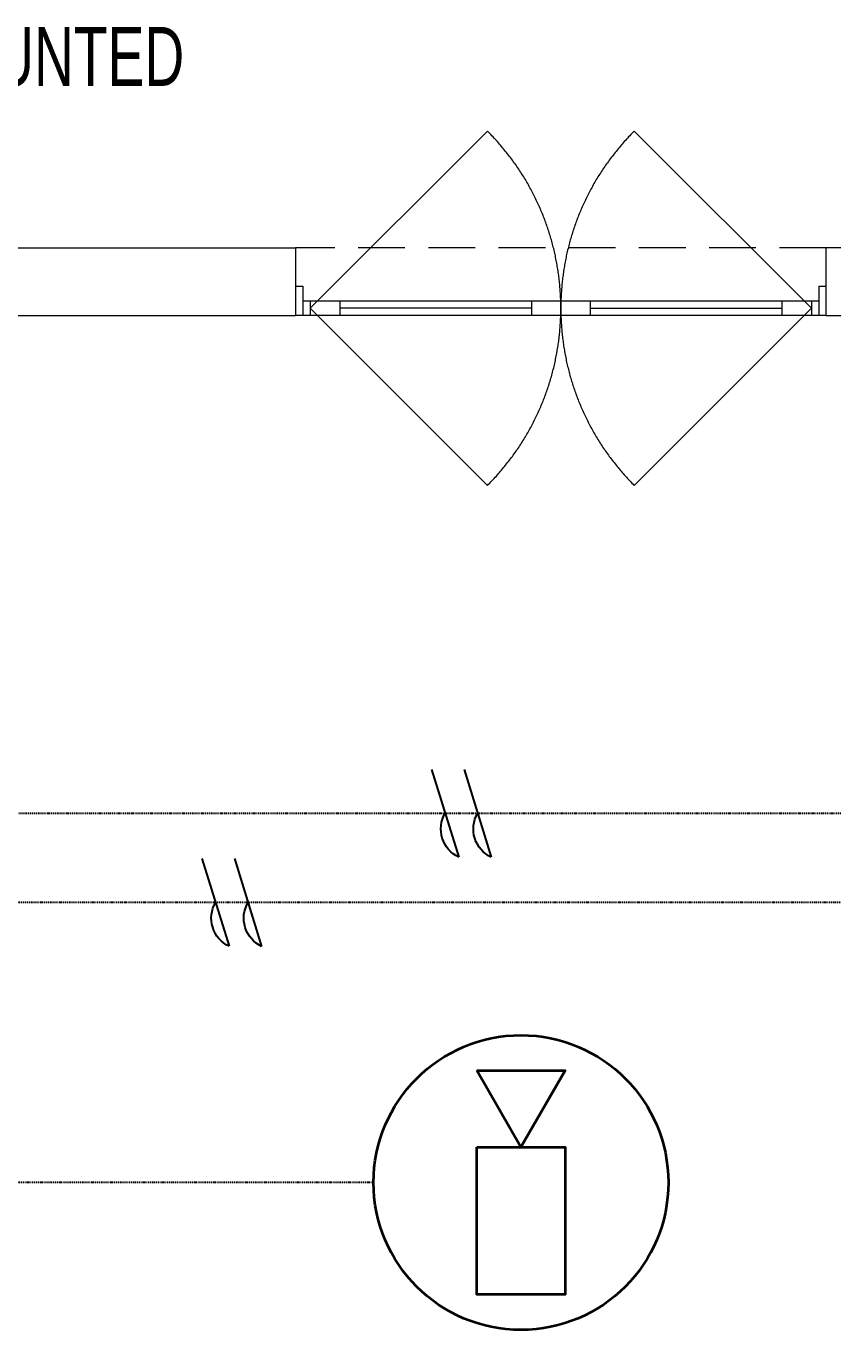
# Model space of a CAD drawing. Header units: inches. Extents: x -12418 to 57169, y -29325 to 19878.
# Drawn here: x 42504 to 45241, y 5131 to 9555 of the extents above; entities that cross this region are included whole.
import ezdxf
from ezdxf import colors
from ezdxf.entities.mleader import LeaderData, LeaderLine
from ezdxf.math import Vec2, Vec3

# ---------------------------------------------------------------- set-up
doc = ezdxf.new("R2010")
doc.units = ezdxf.units.IN
doc.header["$LTSCALE"] = 25
doc.header["$MEASUREMENT"] = 0
for name, pattern in [('00-Ground Floor$0$DASHED', [0.75, 0.5, -0.25]), ('00-Ground Floor$0$HIDDEN', [9.525, 6.35, -3.175]), ('DASHDOT', [25.4, 12.7, -6.35, 0, -6.35])]:
    doc.linetypes.add(name, pattern=pattern)
doc.layers.get('0').update_dxf_attribs({"color": 8})
doc.layers.add('0 @ 50', color=8, linetype='Continuous')
doc.layers.add('T-WIRE', color=140, linetype='Continuous')
for name, color, linetype, lineweight in [('00-Ground Floor$0$Aluminum', 251, 'Continuous', 5), ('00-Ground Floor$0$Proj', 251, 'Continuous', 5), ('00-Ground Floor$0$Walls', 251, 'Continuous', 5), ('E-LITE-CLNG-CNDT', 6, 'DASHDOT', 35), ('T-DATA-CLNG-COND', 51, 'DASHDOT', 25), ('T-DATA-TEXT', 2, 'Continuous', 25), ('T-SERT-CLNG @ 100', 60, 'Continuous', 35)]:
    doc.layers.add(name, color=color, linetype=linetype, lineweight=lineweight)
doc.styles.add('DC_Elc_Romans', font='elc_romans.shx', dxfattribs={"width": 0.7})

# ---------------------------------------------------------------- blocks, each defined once
blk = doc.blocks.new('00-Ground Floor')
at = {"layer": '00-Ground Floor$0$Aluminum', "linetype": '00-Ground Floor$0$DASHED', "ltscale": 300}
for p, q in [((43467.9, 8597.6, 0), (44069, 9198.6, 0)), ((45167.9, 8597.6, 0), (44566.9, 9198.6, 0)), ((43467.9, 8597.6, 0), (44069, 7996.5, 0)), ((45167.9, 8597.6, 0), (44566.9, 7996.5, 0))]:
    blk.add_line(p, q, dxfattribs=at)
at = {"layer": '00-Ground Floor$0$Aluminum'}
for p, q in [((43417.9, 8672.6, 0), (43442.9, 8672.6, 0)), ((43442.9, 8672.6, 0), (43442.9, 8572.6, 0)), ((45192.9, 8672.6, 0), (45192.9, 8572.6, 0)), ((45192.9, 8672.6, 0), (45217.9, 8672.6, 0)), ((43442.9, 8622.6, 0), (45192.9, 8622.6, 0)), ((43467.9, 8622.6, 0), (43467.9, 8572.6, 0)), ((43567.9, 8622.6, 0), (43567.9, 8572.6, 0)), ((44217.9, 8597.6, 0), (43567.9, 8597.6, 0)), ((44217.9, 8622.6, 0), (44217.9, 8572.6, 0)), ((44317.9, 8622.6, 0), (44317.9, 8572.6, 0)), ((44417.9, 8622.6, 0), (44417.9, 8572.6, 0)), ((44417.9, 8597.6, 0), (45067.9, 8597.6, 0)), ((45067.9, 8622.6, 0), (45067.9, 8572.6, 0)), ((45167.9, 8622.6, 0), (45167.9, 8572.6, 0)), ((45217.9, 8572.6, 0), (43417.9, 8572.6, 0))]:
    blk.add_line(p, q, dxfattribs=at)
at = {"layer": '00-Ground Floor$0$Aluminum', "linetype": '00-Ground Floor$0$DASHED', "ltscale": 300}
for centre, start, end in [((43467.9, 8597.6, 0), 315, 45), ((45167.9, 8597.6, 0), 135, 225)]:
    blk.add_arc(centre, 850, start, end, dxfattribs=at)
at = {"layer": '00-Ground Floor$0$Proj', "linetype": '00-Ground Floor$0$HIDDEN'}
blk.add_line((45217.9, 8802.6, 0), (43417.9, 8802.6, 0), dxfattribs=at)
at = {"layer": '00-Ground Floor$0$Walls'}
for p, q in [((41809.9, 8802.6, 0), (43417.9, 8802.6, 0)), ((43417.9, 8802.6, 0), (43417.9, 8572.6, 0)), ((45217.9, 8572.6, 0), (45217.9, 8802.6, 0)), ((48367.4, 8802.6, 0), (45217.9, 8802.6, 0)), ((41794.2, 8572.6, 0), (43417.9, 8572.6, 0)), ((45217.9, 8572.6, 0), (46197.9, 8572.6, 0))]:
    blk.add_line(p, q, dxfattribs=at)
blk = doc.blocks.new('*U51')
for points in [[(-1.5, 3.799), (1.5, 3.799), (0, 1.201)], [(-1.5, 1.201), (1.5, 1.201), (1.5, -3.799), (-1.5, -3.799)]]:
    blk.add_lwpolyline(points, close=True)
blk.add_circle((0, 0), 5)
blk = doc.blocks.new('W-TEL')
blk.add_line((-66, -212.7), (66, 212.7))
blk.add_arc((130.7, 76), 151.2, 115.33007, 210.17896)
blk = doc.blocks.new('*U119')
at = {"layer": 'T-WIRE', "xscale": -0.006999999999825377, "yscale": 0.006999999999970897, "zscale": 0.006999999999999999}
for p in [(0, 0), (1.102, -0.003)]:
    blk.add_blockref('W-TEL', p, dxfattribs=at)

msp = doc.modelspace()

# ---------------------------------------------------------------- linework, layer by layer
at = {"layer": 'T-DATA-CLNG-COND', "ltscale": 0.01, "elevation": 0}
msp.add_lwpolyline([(46257, 8979.3), (45946.8, 8442, 0.131652), (45936.8, 8404.5), (45936.8, 6958.5, -0.414214), (45861.8, 6883.5), (39003.3, 6883.5), (38703.9, 6710.6)], format="xyb", dxfattribs=at)
msp.add_lwpolyline([(48514.8, 6581.2), (38773.3, 6581.2)], dxfattribs=at)
at = {"layer": 'T-DATA-CLNG-COND', "ltscale": 0.01}
msp.add_lwpolyline([(43682.6, 5630.8), (38778.9, 5630.8)], dxfattribs=at)

# ---------------------------------------------------------------- block references
at = {"layer": '0 @ 50', "xscale": 100, "yscale": 100, "zscale": 100, "rotation": 180}
for p in [(44035.6, 6883.5, 0), (43256.7, 6581.2, 0)]:
    msp.add_blockref('*U119', p, dxfattribs=at)
at = {"layer": 'E-LITE-CLNG-CNDT'}
msp.add_blockref('00-Ground Floor', (0, 0), dxfattribs=at)
at = {"layer": 'T-SERT-CLNG @ 100', "xscale": 100, "yscale": 100, "zscale": 100}
msp.add_blockref('*U51', (44182.6, 5630.8), dxfattribs=at)

# ---------------------------------------------------------------- leaders
at = {"layer": 'T-DATA-TEXT'}
ml = msp.add_multileader_mtext('Standard', dxfattribs=at)
ml.set_content('FURNITURE MOUNTED', color=256, style='DC_Elc_Romans')
ml.set_leader_properties(color=45)
ml.build(insert=Vec2(0, 0))
ml.multileader.update_dxf_attribs({"dogleg_length": 2, "arrow_head_size": 200, "scale": 100})
ctx = ml.context
ctx.base_point, ctx.scale, ctx.char_height, ctx.arrow_head_size, ctx.landing_gap_size, ctx.plane_origin = Vec3(40760.3, 9452.1), 100, 200, 200, 200, Vec3(42061.5, 11323.8)
notes = []
notes.append((ctx, [(0, (1, 1, 0), (40560.3, 9452.1), (1, 0), 200, [(0, [(40393.5, 7272.6)], 0, [])])]))
ctx.mtext.insert, ctx.mtext.flow_direction = Vec3(40960.3, 9552.1), 5
for ctx, leaders in notes:
    for number, flags, end, landing, length, lines in leaders:
        leader = LeaderData()
        leader.index, (leader.has_last_leader_line, leader.has_dogleg_vector, leader.attachment_direction) = number, flags
        leader.last_leader_point, leader.dogleg_vector, leader.dogleg_length = Vec3(end), Vec3(landing), length
        for number, points, colour, breaks in lines:
            line = LeaderLine()
            line.index, line.vertices, line.color, line.breaks = number, Vec3.list(points), colors.encode_raw_color(colour), breaks
            leader.lines.append(line)
        ctx.leaders.append(leader)

doc.saveas('drawing.dxf')
